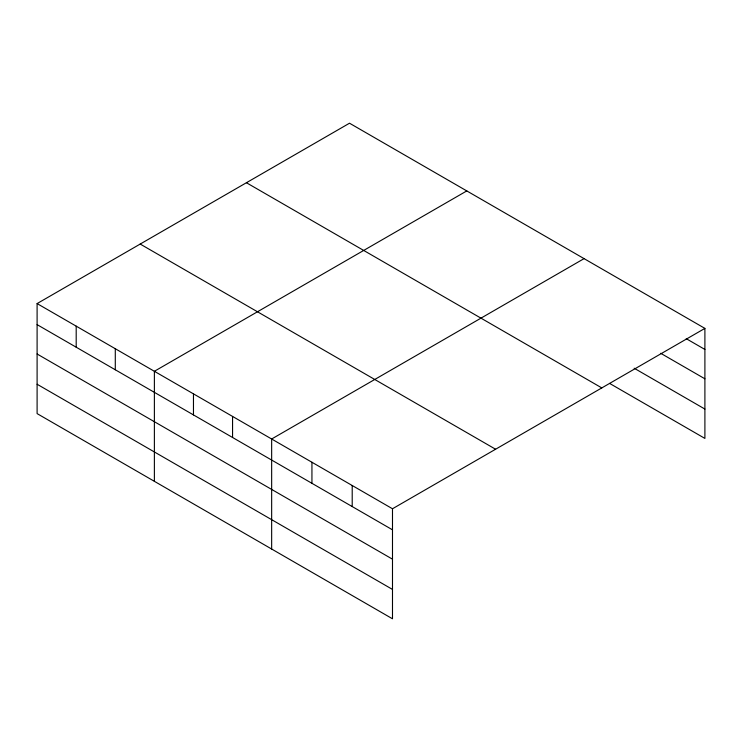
<?xml version="1.0" encoding="UTF-8"?>
<svg xmlns="http://www.w3.org/2000/svg" width="742" height="742" viewBox="0 0 742 742"><rect width="100%" height="100%" fill="white"/><g stroke="black" fill="none" stroke-linecap="round" stroke-linejoin="round"><path stroke-width="1.11" d="M392.49 559.18L392.49 508.762L37.1 303.58L37.1 413.609L392.49 618.791L392.49 559.18L37.1 353.999M609.609 383.41L704.9 438.42L704.9 328.391L349.51 123.209L37.1 303.58M466.792 190.917L154.382 371.288L154.382 481.317M584.065 258.633L271.655 438.995L271.655 549.024M392.49 508.762L704.9 328.391M686.239 338.677L704.9 349.454M660.695 353.285L704.9 378.81M634.169 368.227L704.9 409.065M246.418 182.727L601.808 387.918M140.192 244.053L495.582 449.235M37.1 324.634L392.49 529.816M37.1 384.245L392.49 589.426M352.209 485.509L352.209 506.563M311.937 462.247L311.937 483.311M232.561 416.429L232.561 437.483M193.467 393.854L193.467 414.917M115.288 348.721L115.288 369.776M76.194 326.146L76.194 347.21"/></g></svg>
